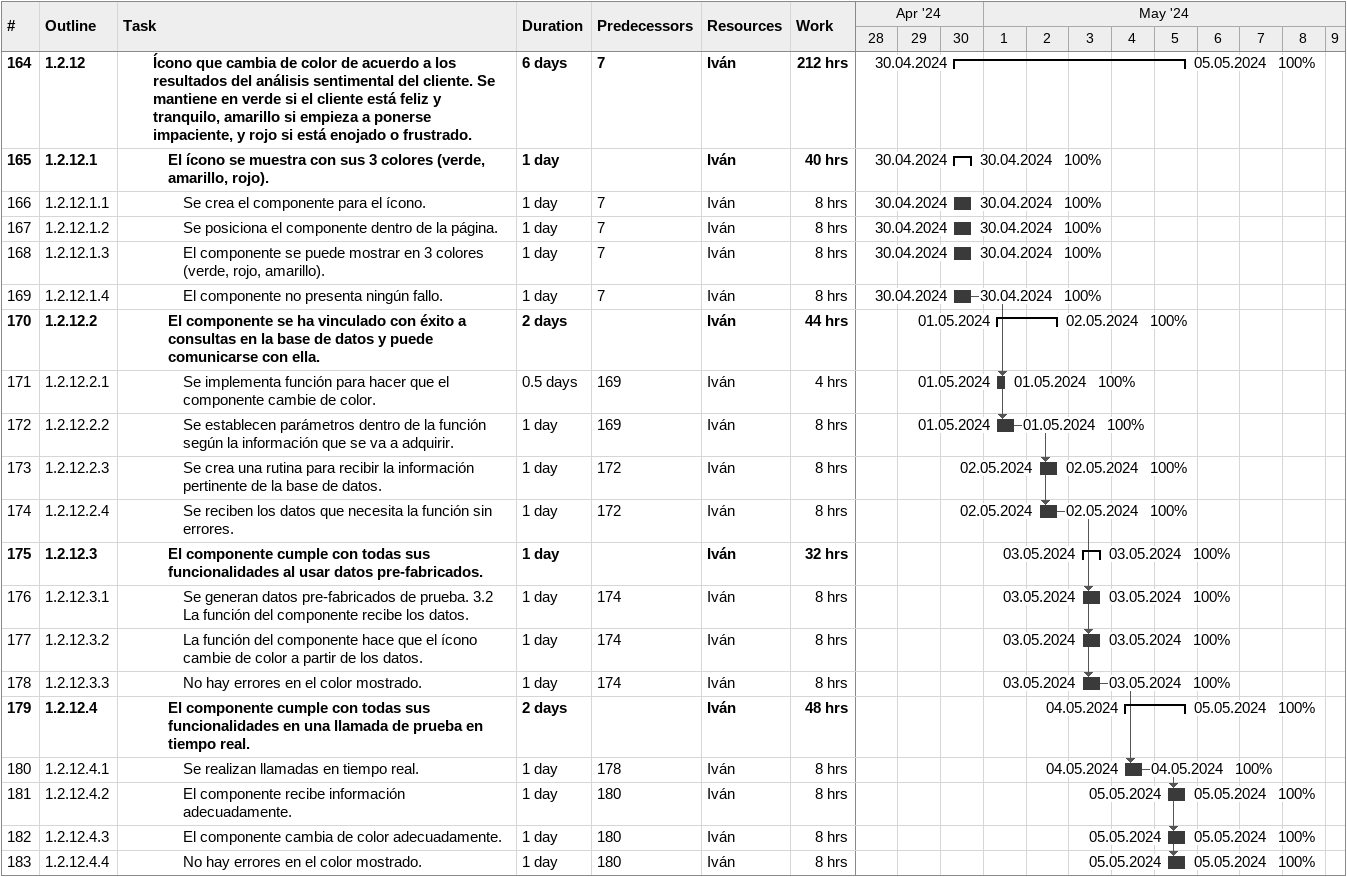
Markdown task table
| ID | WBS | Task | Duration | Start | Finish | Predecessors | Resources | % complete | Work (h) |
|---|---|---|---|---|---|---|---|---|---|
| 164 | 1.2.12 | **Ícono que cambia de color de acuerdo a los resultados del análisis sentimental del cliente. Se mantiene en verde si el cliente está feliz y tranquilo, amarillo si empieza a ponerse impaciente, y rojo si está enojado o frustrado.** | 6d | 2024-04-30 | 2024-05-05 | 7 | Iván | 100 | 212 |
| 165 | 1.2.12.1 | **El ícono se muestra con sus 3 colores (verde, amarillo, rojo).** | 1d | 2024-04-30 | 2024-04-30 |  | Iván | 100 | 40 |
| 166 | 1.2.12.1.1 | Se crea el componente para el ícono. | 1d | 2024-04-30 | 2024-04-30 | 7 | Iván | 100 | 8 |
| 167 | 1.2.12.1.2 | Se posiciona el componente dentro de la página. | 1d | 2024-04-30 | 2024-04-30 | 7 | Iván | 100 | 8 |
| 168 | 1.2.12.1.3 | El componente se puede mostrar en 3 colores (verde, rojo, amarillo). | 1d | 2024-04-30 | 2024-04-30 | 7 | Iván | 100 | 8 |
| 169 | 1.2.12.1.4 | El componente no presenta ningún fallo. | 1d | 2024-04-30 | 2024-04-30 | 7 | Iván | 100 | 8 |
| 170 | 1.2.12.2 | **El componente se ha vinculado con éxito a consultas en la base de datos y puede comunicarse con ella.** | 2d | 2024-05-01 | 2024-05-02 |  | Iván | 100 | 44 |
| 171 | 1.2.12.2.1 | Se implementa función para hacer que el componente cambie de color. | 0.5d | 2024-05-01 | 2024-05-01 | 169 | Iván | 100 | 4 |
| 172 | 1.2.12.2.2 | Se establecen parámetros dentro de la función según la información que se va a adquirir. | 1d | 2024-05-01 | 2024-05-01 | 169 | Iván | 100 | 8 |
| 173 | 1.2.12.2.3 | Se crea una rutina para recibir la información pertinente de la base de datos. | 1d | 2024-05-02 | 2024-05-02 | 172 | Iván | 100 | 8 |
| 174 | 1.2.12.2.4 | Se reciben los datos que necesita la función sin errores. | 1d | 2024-05-02 | 2024-05-02 | 172 | Iván | 100 | 8 |
| 175 | 1.2.12.3 | **El componente cumple con todas sus funcionalidades al usar datos pre-fabricados.** | 1d | 2024-05-03 | 2024-05-03 |  | Iván | 100 | 32 |
| 176 | 1.2.12.3.1 | Se generan datos pre-fabricados de prueba. 3.2 La función del componente recibe los datos. | 1d | 2024-05-03 | 2024-05-03 | 174 | Iván | 100 | 8 |
| 177 | 1.2.12.3.2 | La función del componente hace que el ícono cambie de color a partir de los datos. | 1d | 2024-05-03 | 2024-05-03 | 174 | Iván | 100 | 8 |
| 178 | 1.2.12.3.3 | No hay errores en el color mostrado. | 1d | 2024-05-03 | 2024-05-03 | 174 | Iván | 100 | 8 |
| 179 | 1.2.12.4 | **El componente cumple con todas sus funcionalidades en una llamada de prueba en tiempo real.** | 2d | 2024-05-04 | 2024-05-05 |  | Iván | 100 | 48 |
| 180 | 1.2.12.4.1 | Se realizan llamadas en tiempo real. | 1d | 2024-05-04 | 2024-05-04 | 178 | Iván | 100 | 8 |
| 181 | 1.2.12.4.2 | El componente recibe información adecuadamente. | 1d | 2024-05-05 | 2024-05-05 | 180 | Iván | 100 | 8 |
| 182 | 1.2.12.4.3 | El componente cambia de color adecuadamente. | 1d | 2024-05-05 | 2024-05-05 | 180 | Iván | 100 | 8 |
| 183 | 1.2.12.4.4 | No hay errores en el color mostrado. | 1d | 2024-05-05 | 2024-05-05 | 180 | Iván | 100 | 8 |
